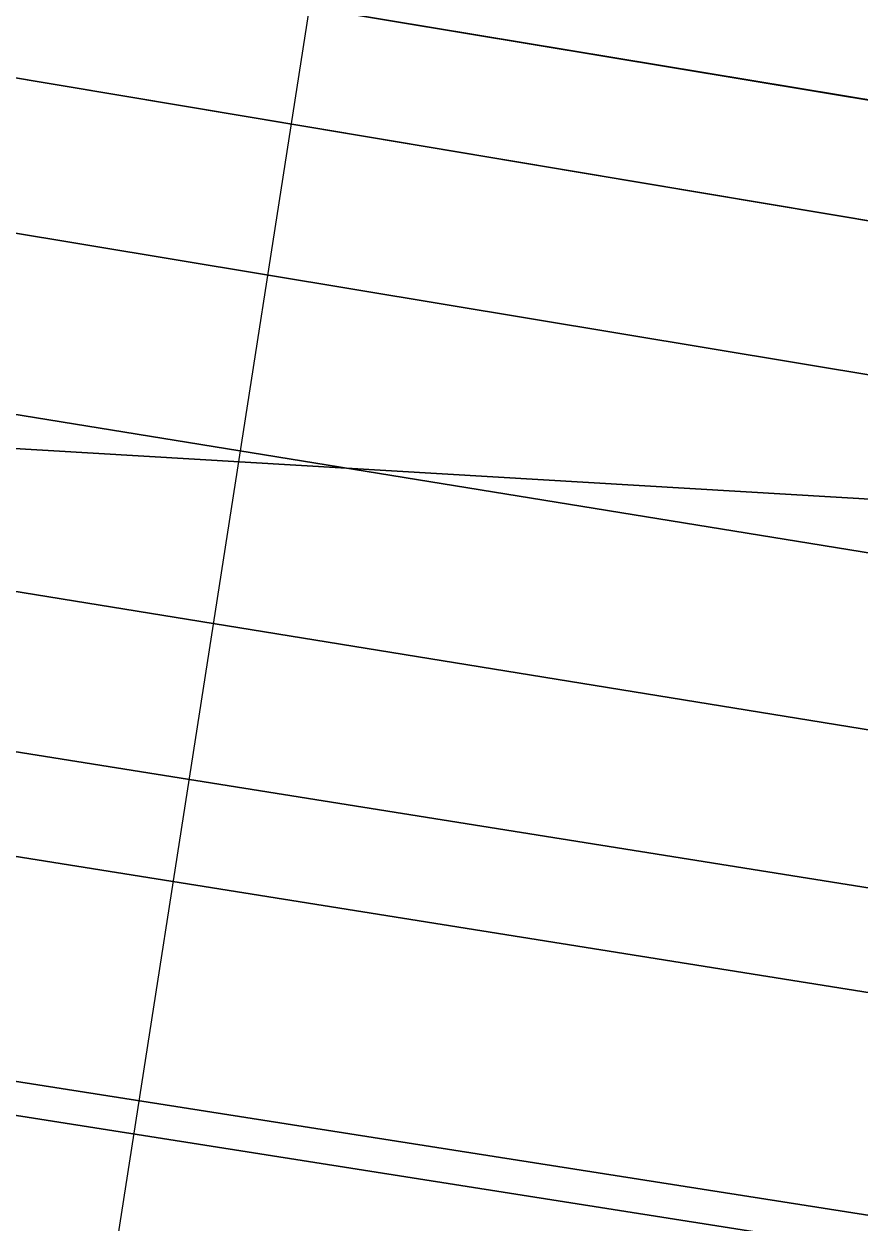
# Model space of a CAD drawing. Header units: metres. Extents: x 503497 to 504361, y 6966567 to 6966857.
# Drawn here: x 504128.2627 to 504128.3652, y 6966713.1078 to 6966713.2548 of the extents above; entities that cross this region are included whole.
import ezdxf

# ---------------------------------------------------------------- set-up
doc = ezdxf.new("R2010")
doc.units = ezdxf.units.M

msp = doc.modelspace()

# ---------------------------------------------------------------- linework, layer by layer
at = {"layer": 'SHADOW_APPROVED_20260111T072000'}
msp.add_lwpolyline([(504127.8093, 6966710.1258), (504128.3574, 6966713.6393), (504055.1836, 6966728.5433), (504054.6355, 6966725.0298), (504127.8093, 6966710.1258)], close=True, dxfattribs=at)
msp.add_lwpolyline([(504124.6436, 6966689.8311), (504125.6223, 6966696.1052), (504122.7613, 6966696.5515), (504123.3955, 6966700.6171), (504123.6735, 6966701.1907), (504124.1841, 6966701.6081), (504124.6865, 6966701.7525), (504126.4679, 6966701.5261), (504126.6349, 6966702.5968), (504125.8564, 6966702.7697), (504125.4218, 6966703.0603), (504125.0625, 6966703.6133), (504124.9683, 6966704.1079), (504125.9354, 6966710.4181), (504127.8093, 6966710.1258), (504128.3574, 6966713.6393), (504140.8554, 6966711.6898), (504140.8554, 6966711.6898), (504140.7719, 6966711.1544), (504144.1851, 6966710.622), (504144.5661, 6966713.0647), (504153.1826, 6966711.7206), (504152.9477, 6966710.2148), (504167.8718, 6966707.8869)], dxfattribs=at)
at = {"layer": 'SHADOW_APPROVED_20260114T072400'}
msp.add_lwpolyline([(504127.8093, 6966710.1258), (504128.3574, 6966713.6393), (504056.349, 6966727.278), (504055.8009, 6966723.7645), (504127.8093, 6966710.1258)], close=True, dxfattribs=at)
msp.add_lwpolyline([(504124.6436, 6966689.8311), (504125.6223, 6966696.1052), (504122.7613, 6966696.5515), (504123.3955, 6966700.6171), (504123.6735, 6966701.1907), (504124.1841, 6966701.6081), (504124.6865, 6966701.7525), (504126.4679, 6966701.5261), (504126.6349, 6966702.5968), (504125.8564, 6966702.7697), (504125.4218, 6966703.0603), (504125.0625, 6966703.6133), (504124.9683, 6966704.1079), (504125.9354, 6966710.4181), (504127.8093, 6966710.1258), (504128.3574, 6966713.6393), (504140.8554, 6966711.6898), (504140.8554, 6966711.6898), (504140.7719, 6966711.1544), (504144.1851, 6966710.622), (504144.5661, 6966713.0647), (504153.1826, 6966711.7206), (504152.9477, 6966710.2148), (504167.8718, 6966707.8869)], dxfattribs=at)
at = {"layer": 'SHADOW_APPROVED_20260122T071500'}
msp.add_lwpolyline([(504127.8093, 6966710.1258), (504128.3574, 6966713.6393), (504045.7909, 6966728.4074), (504045.2428, 6966724.8939), (504127.8093, 6966710.1258)], close=True, dxfattribs=at)
msp.add_lwpolyline([(504124.6436, 6966689.8311), (504125.6223, 6966696.1052), (504122.7613, 6966696.5515), (504123.3955, 6966700.6171), (504123.6735, 6966701.1907), (504124.1841, 6966701.6081), (504124.6865, 6966701.7525), (504126.4679, 6966701.5261), (504126.6349, 6966702.5968), (504125.8564, 6966702.7697), (504125.4218, 6966703.0603), (504125.0625, 6966703.6133), (504124.9683, 6966704.1079), (504125.9354, 6966710.4181), (504127.8093, 6966710.1258), (504128.3574, 6966713.6393), (504140.8554, 6966711.6898), (504140.8554, 6966711.6898), (504140.7719, 6966711.1544), (504144.1851, 6966710.622), (504144.5661, 6966713.0647), (504153.1826, 6966711.7206), (504152.9477, 6966710.2148), (504167.8718, 6966707.8869)], dxfattribs=at)
at = {"layer": 'SHADOW_APPROVED_20260124T072500'}
msp.add_lwpolyline([(504127.8093, 6966710.1258), (504128.3574, 6966713.6393), (504052.1143, 6966725.3543), (504051.5662, 6966721.8408), (504127.8093, 6966710.1258)], close=True, dxfattribs=at)
msp.add_lwpolyline([(504124.6436, 6966689.8311), (504125.6223, 6966696.1052), (504122.7613, 6966696.5515), (504123.3955, 6966700.6171), (504123.6735, 6966701.1907), (504124.1841, 6966701.6081), (504124.6865, 6966701.7525), (504126.4679, 6966701.5261), (504126.6349, 6966702.5968), (504125.8564, 6966702.7697), (504125.4218, 6966703.0603), (504125.0625, 6966703.6133), (504124.9683, 6966704.1079), (504125.9354, 6966710.4181), (504127.8093, 6966710.1258), (504128.3574, 6966713.6393), (504140.8554, 6966711.6898), (504140.8554, 6966711.6898), (504140.7719, 6966711.1544), (504144.1851, 6966710.622), (504144.5661, 6966713.0647), (504153.1826, 6966711.7206), (504152.9477, 6966710.2148), (504167.8718, 6966707.8869)], dxfattribs=at)
at = {"layer": 'SHADOW_APPROVED_20260126T071100'}
msp.add_lwpolyline([(504127.8093, 6966710.1258), (504128.3574, 6966713.6393), (504039.9323, 6966728.6851), (504039.3842, 6966725.1716), (504127.8093, 6966710.1258)], close=True, dxfattribs=at)
msp.add_lwpolyline([(504124.6436, 6966689.8311), (504125.6223, 6966696.1052), (504122.7613, 6966696.5515), (504123.3955, 6966700.6171), (504123.6735, 6966701.1907), (504124.1841, 6966701.6081), (504124.6865, 6966701.7525), (504126.4679, 6966701.5261), (504126.6349, 6966702.5968), (504125.8564, 6966702.7697), (504125.4218, 6966703.0603), (504125.0625, 6966703.6133), (504124.9683, 6966704.1079), (504125.9354, 6966710.4181), (504127.8093, 6966710.1258), (504128.3574, 6966713.6393), (504140.8554, 6966711.6898), (504140.8554, 6966711.6898), (504140.7719, 6966711.1544), (504144.1851, 6966710.622), (504144.5661, 6966713.0647), (504153.1826, 6966711.7206), (504152.9477, 6966710.2148), (504167.8718, 6966707.8869)], dxfattribs=at)
at = {"layer": 'SHADOW_APPROVED_20260127T071900'}
msp.add_lwpolyline([(504127.8093, 6966710.1258), (504128.3574, 6966713.6393), (504046.0145, 6966726.1319), (504045.4664, 6966722.6184), (504127.8093, 6966710.1258)], close=True, dxfattribs=at)
msp.add_lwpolyline([(504124.6436, 6966689.8311), (504125.6223, 6966696.1052), (504122.7613, 6966696.5515), (504123.3955, 6966700.6171), (504123.6735, 6966701.1907), (504124.1841, 6966701.6081), (504124.6865, 6966701.7525), (504126.4679, 6966701.5261), (504126.6349, 6966702.5968), (504125.8564, 6966702.7697), (504125.4218, 6966703.0603), (504125.0625, 6966703.6133), (504124.9683, 6966704.1079), (504125.9354, 6966710.4181), (504127.8093, 6966710.1258), (504128.3574, 6966713.6393), (504140.8554, 6966711.6898), (504140.8554, 6966711.6898), (504140.7719, 6966711.1544), (504144.1851, 6966710.622), (504144.5661, 6966713.0647), (504153.1826, 6966711.7206), (504152.9477, 6966710.2148), (504167.8718, 6966707.8869)], dxfattribs=at)
at = {"layer": 'SHADOW_APPROVED_20260129T071100'}
for points in [[(504127.8093, 6966710.1258), (504128.3574, 6966713.6393), (504037.9117, 6966727.8581), (504037.3636, 6966724.3446), (504127.8093, 6966710.1258)], [(504144.1851, 6966710.622), (504144.5661, 6966713.0647), (504054.1204, 6966727.2835), (504053.7394, 6966724.8408), (504144.1851, 6966710.622)], [(504140.8554, 6966711.6898), (504140.7719, 6966711.1544), (504050.3262, 6966725.3732), (504050.4097, 6966725.9086), (504140.8554, 6966711.6898)], [(504140.7719, 6966711.1544), (504144.1851, 6966710.622), (504053.7394, 6966724.8408), (504050.3262, 6966725.3732), (504140.7719, 6966711.1544)]]:
    msp.add_lwpolyline(points, close=True, dxfattribs=at)
msp.add_lwpolyline([(504124.6436, 6966689.8311), (504125.6223, 6966696.1052), (504122.7613, 6966696.5515), (504123.3955, 6966700.6171), (504123.6735, 6966701.1907), (504124.1841, 6966701.6081), (504124.6865, 6966701.7525), (504126.4679, 6966701.5261), (504126.6349, 6966702.5968), (504125.8564, 6966702.7697), (504125.4218, 6966703.0603), (504125.0625, 6966703.6133), (504124.9683, 6966704.1079), (504125.9354, 6966710.4181), (504127.8093, 6966710.1258), (504128.3574, 6966713.6393), (504140.8554, 6966711.6898), (504140.8554, 6966711.6898), (504140.7719, 6966711.1544), (504144.1851, 6966710.622), (504144.5661, 6966713.0647), (504153.1826, 6966711.7206), (504152.9477, 6966710.2148), (504167.8718, 6966707.8869)], dxfattribs=at)
at = {"layer": 'SHADOW_APPROVED_20260130T071100'}
msp.add_lwpolyline([(504127.8093, 6966710.1258), (504128.3574, 6966713.6393), (504037.2255, 6966727.5535), (504036.6774, 6966724.04), (504127.8093, 6966710.1258)], close=True, dxfattribs=at)
msp.add_lwpolyline([(504124.6436, 6966689.8311), (504125.6223, 6966696.1052), (504122.7613, 6966696.5515), (504123.3955, 6966700.6171), (504123.6735, 6966701.1907), (504124.1841, 6966701.6081), (504124.6865, 6966701.7525), (504126.4679, 6966701.5261), (504126.6349, 6966702.5968), (504125.8564, 6966702.7697), (504125.4218, 6966703.0603), (504125.0625, 6966703.6133), (504124.9683, 6966704.1079), (504125.9354, 6966710.4181), (504127.8093, 6966710.1258), (504128.3574, 6966713.6393), (504140.8554, 6966711.6898), (504140.8554, 6966711.6898), (504140.7719, 6966711.1544), (504144.1851, 6966710.622), (504144.5661, 6966713.0647), (504153.1826, 6966711.7206), (504152.9477, 6966710.2148), (504167.8718, 6966707.8869)], dxfattribs=at)
at = {"layer": 'SHADOW_APPROVED_20260203T070000'}
msp.add_lwpolyline([(504127.8093, 6966710.1258), (504128.3574, 6966713.6393), (504022.3332, 6966729.9407), (504021.7851, 6966726.4272), (504127.8093, 6966710.1258)], close=True, dxfattribs=at)
msp.add_lwpolyline([(504124.6436, 6966689.8311), (504125.6223, 6966696.1052), (504122.7613, 6966696.5515), (504123.3955, 6966700.6171), (504123.6735, 6966701.1907), (504124.1841, 6966701.6081), (504124.6865, 6966701.7525), (504126.4679, 6966701.5261), (504126.6349, 6966702.5968), (504125.8564, 6966702.7697), (504125.4218, 6966703.0603), (504125.0625, 6966703.6133), (504124.9683, 6966704.1079), (504125.9354, 6966710.4181), (504127.8093, 6966710.1258), (504128.3574, 6966713.6393), (504140.8554, 6966711.6898), (504140.8554, 6966711.6898), (504140.7719, 6966711.1544), (504144.1851, 6966710.622), (504144.5661, 6966713.0647), (504153.1826, 6966711.7206), (504152.9477, 6966710.2148), (504167.8718, 6966707.8869)], dxfattribs=at)
at = {"layer": 'SHADOW_APPROVED_20260314T074000'}
msp.add_lwpolyline([(504127.8093, 6966710.1258), (504128.3574, 6966713.6393), (504040.6029, 6966698.1829), (504040.0548, 6966694.6694), (504127.8093, 6966710.1258)], close=True, dxfattribs=at)
msp.add_lwpolyline([(504124.6436, 6966689.8311), (504125.6223, 6966696.1052), (504122.7613, 6966696.5515), (504123.3955, 6966700.6171), (504123.6735, 6966701.1907), (504124.1841, 6966701.6081), (504124.6865, 6966701.7525), (504126.4679, 6966701.5261), (504126.6349, 6966702.5968), (504125.8564, 6966702.7697), (504125.4218, 6966703.0603), (504125.0625, 6966703.6133), (504124.9683, 6966704.1079), (504125.9354, 6966710.4181), (504127.8093, 6966710.1258), (504128.3574, 6966713.6393), (504140.8554, 6966711.6898), (504140.8554, 6966711.6898), (504140.7719, 6966711.1544), (504144.1851, 6966710.622), (504144.5661, 6966713.0647), (504153.1826, 6966711.7206), (504152.9477, 6966710.2148), (504167.8718, 6966707.8869)], dxfattribs=at)
at = {"layer": 'SHADOW_APPROVED_20260426T070000'}
msp.add_lwpolyline([(504127.8093, 6966710.1258), (504128.3574, 6966713.6393), (503911.2298, 6966631.5775), (503910.6817, 6966628.064), (504127.8093, 6966710.1258)], close=True, dxfattribs=at)
msp.add_lwpolyline([(504124.6436, 6966689.8311), (504125.6223, 6966696.1052), (504122.7613, 6966696.5515), (504123.3955, 6966700.6171), (504123.6735, 6966701.1907), (504124.1841, 6966701.6081), (504124.6865, 6966701.7525), (504126.4679, 6966701.5261), (504126.6349, 6966702.5968), (504125.8564, 6966702.7697), (504125.4218, 6966703.0603), (504125.0625, 6966703.6133), (504124.9683, 6966704.1079), (504125.9354, 6966710.4181), (504127.8093, 6966710.1258), (504128.3574, 6966713.6393), (504140.8554, 6966711.6898), (504140.8554, 6966711.6898), (504140.7719, 6966711.1544), (504144.1851, 6966710.622), (504144.5661, 6966713.0647), (504153.1826, 6966711.7206), (504152.9477, 6966710.2148), (504167.8718, 6966707.8869)], dxfattribs=at)
at = {"layer": 'SHADOW_APPROVED_20260621T090000'}
msp.add_lwpolyline([(504127.8093, 6966710.1258), (504128.3574, 6966713.6393), (504069.8411, 6966650.7077), (504069.293, 6966647.1942), (504127.8093, 6966710.1258)], close=True, dxfattribs=at)
msp.add_lwpolyline([(504124.6436, 6966689.8311), (504125.6223, 6966696.1052), (504122.7613, 6966696.5515), (504123.3955, 6966700.6171), (504123.6735, 6966701.1907), (504124.1841, 6966701.6081), (504124.6865, 6966701.7525), (504126.4679, 6966701.5261), (504126.6349, 6966702.5968), (504125.8564, 6966702.7697), (504125.4218, 6966703.0603), (504125.0625, 6966703.6133), (504124.9683, 6966704.1079), (504125.9354, 6966710.4181), (504127.8093, 6966710.1258), (504128.3574, 6966713.6393), (504140.8554, 6966711.6898), (504140.8554, 6966711.6898), (504140.7719, 6966711.1544), (504144.1851, 6966710.622), (504144.5661, 6966713.0647), (504153.1826, 6966711.7206), (504152.9477, 6966710.2148), (504167.8718, 6966707.8869)], dxfattribs=at)
at = {"layer": 'SHADOW_APPROVED_20260621T120000'}
msp.add_lwpolyline([(504124.6436, 6966689.8311), (504125.6223, 6966696.1052), (504122.7613, 6966696.5515), (504123.3955, 6966700.6171), (504123.6735, 6966701.1907), (504124.1841, 6966701.6081), (504124.6865, 6966701.7525), (504126.4679, 6966701.5261), (504126.6349, 6966702.5968), (504125.8564, 6966702.7697), (504125.4218, 6966703.0603), (504125.0625, 6966703.6133), (504124.9683, 6966704.1079), (504125.9354, 6966710.4181), (504127.8093, 6966710.1258), (504128.3574, 6966713.6393), (504140.8554, 6966711.6898), (504140.8554, 6966711.6898), (504140.7719, 6966711.1544), (504144.1851, 6966710.622), (504144.5661, 6966713.0647), (504153.1826, 6966711.7206), (504152.9477, 6966710.2148), (504167.8718, 6966707.8869)], dxfattribs=at)
msp.add_lwpolyline([(504127.8093, 6966710.1258), (504128.3574, 6966713.6393), (504130.9784, 6966664.9665), (504130.4303, 6966661.453), (504127.8093, 6966710.1258)], close=True, dxfattribs=at)
at = {"layer": 'SHADOW_APPROVED_20260621T140000'}
msp.add_lwpolyline([(504124.6436, 6966689.8311), (504125.6223, 6966696.1052), (504122.7613, 6966696.5515), (504123.3955, 6966700.6171), (504123.6735, 6966701.1907), (504124.1841, 6966701.6081), (504124.6865, 6966701.7525), (504126.4679, 6966701.5261), (504126.6349, 6966702.5968), (504125.8564, 6966702.7697), (504125.4218, 6966703.0603), (504125.0625, 6966703.6133), (504124.9683, 6966704.1079), (504125.9354, 6966710.4181), (504127.8093, 6966710.1258), (504128.3574, 6966713.6393), (504140.8554, 6966711.6898), (504140.8554, 6966711.6898), (504140.7719, 6966711.1544), (504144.1851, 6966710.622), (504144.5661, 6966713.0647), (504153.1826, 6966711.7206), (504152.9477, 6966710.2148), (504167.8718, 6966707.8869)], dxfattribs=at)
msp.add_lwpolyline([(504127.8093, 6966710.1258), (504128.3574, 6966713.6393), (504167.2671, 6966657.8333), (504166.719, 6966654.3198), (504127.8093, 6966710.1258)], close=True, dxfattribs=at)
at = {"layer": 'SHADOW_APPROVED_20260621T150000'}
msp.add_lwpolyline([(504124.6436, 6966689.8311), (504125.6223, 6966696.1052), (504122.7613, 6966696.5515), (504123.3955, 6966700.6171), (504123.6735, 6966701.1907), (504124.1841, 6966701.6081), (504124.6865, 6966701.7525), (504126.4679, 6966701.5261), (504126.6349, 6966702.5968), (504125.8564, 6966702.7697), (504125.4218, 6966703.0603), (504125.0625, 6966703.6133), (504124.9683, 6966704.1079), (504125.9354, 6966710.4181), (504127.8093, 6966710.1258), (504128.3574, 6966713.6393), (504140.8554, 6966711.6898), (504140.8554, 6966711.6898), (504140.7719, 6966711.1544), (504144.1851, 6966710.622), (504144.5661, 6966713.0647), (504153.1826, 6966711.7206), (504152.9477, 6966710.2148), (504167.8718, 6966707.8869)], dxfattribs=at)
msp.add_lwpolyline([(504127.8093, 6966710.1258), (504128.3574, 6966713.6393), (504201.6375, 6966644.6365), (504201.0894, 6966641.123), (504127.8093, 6966710.1258)], close=True, dxfattribs=at)
at = {"layer": 'SHADOW_APPROVED_20260621T160000'}
msp.add_lwpolyline([(504124.6436, 6966689.8311), (504125.6223, 6966696.1052), (504122.7613, 6966696.5515), (504123.3955, 6966700.6171), (504123.6735, 6966701.1907), (504124.1841, 6966701.6081), (504124.6865, 6966701.7525), (504126.4679, 6966701.5261), (504126.6349, 6966702.5968), (504125.8564, 6966702.7697), (504125.4218, 6966703.0603), (504125.0625, 6966703.6133), (504124.9683, 6966704.1079), (504125.9354, 6966710.4181), (504127.8093, 6966710.1258), (504128.3574, 6966713.6393), (504140.8554, 6966711.6898), (504140.8554, 6966711.6898), (504140.7719, 6966711.1544), (504144.1851, 6966710.622), (504144.5661, 6966713.0647), (504153.1826, 6966711.7206), (504152.9477, 6966710.2148), (504167.8718, 6966707.8869)], dxfattribs=at)
msp.add_lwpolyline([(504127.8093, 6966710.1258), (504128.3574, 6966713.6393), (504296.6136, 6966600.5395), (504296.0655, 6966597.026), (504127.8093, 6966710.1258)], close=True, dxfattribs=at)
at = {"layer": 'SHADOW_APPROVED_20261019T053000'}
for points in [[(504127.8093, 6966710.1258), (504128.3574, 6966713.6393), (503551.6017, 6966805.7721), (503551.0536, 6966802.2586), (504127.8093, 6966710.1258)], [(504144.1851, 6966710.622), (504144.5661, 6966713.0647), (503567.8104, 6966805.1975), (503567.4294, 6966802.7548), (504144.1851, 6966710.622)], [(504140.8554, 6966711.6898), (504140.7719, 6966711.1544), (503564.0162, 6966803.2872), (503564.0997, 6966803.8226), (504140.8554, 6966711.6898)], [(504140.7719, 6966711.1544), (504144.1851, 6966710.622), (503567.4294, 6966802.7548), (503564.0162, 6966803.2872), (504140.7719, 6966711.1544)]]:
    msp.add_lwpolyline(points, close=True, dxfattribs=at)
msp.add_lwpolyline([(504124.6436, 6966689.8311), (504125.6223, 6966696.1052), (504122.7613, 6966696.5515), (504123.3955, 6966700.6171), (504123.6735, 6966701.1907), (504124.1841, 6966701.6081), (504124.6865, 6966701.7525), (504126.4679, 6966701.5261), (504126.6349, 6966702.5968), (504125.8564, 6966702.7697), (504125.4218, 6966703.0603), (504125.0625, 6966703.6133), (504124.9683, 6966704.1079), (504125.9354, 6966710.4181), (504127.8093, 6966710.1258), (504128.3574, 6966713.6393), (504140.8554, 6966711.6898), (504140.8554, 6966711.6898), (504140.7719, 6966711.1544), (504144.1851, 6966710.622), (504144.5661, 6966713.0647), (504153.1826, 6966711.7206), (504152.9477, 6966710.2148), (504167.8718, 6966707.8869)], dxfattribs=at)
at = {"layer": 'SHADOW_APPROVED_20261112T063500'}
for points in [[(504127.8093, 6966710.1258), (504128.3574, 6966713.6393), (504030.0791, 6966729.5935), (504029.531, 6966726.08), (504127.8093, 6966710.1258)], [(504144.1851, 6966710.622), (504144.5661, 6966713.0647), (504046.2878, 6966729.0189), (504045.9068, 6966726.5762), (504144.1851, 6966710.622)], [(504140.8554, 6966711.6898), (504140.7719, 6966711.1544), (504042.4936, 6966727.1086), (504042.5771, 6966727.644), (504140.8554, 6966711.6898)], [(504140.7719, 6966711.1544), (504144.1851, 6966710.622), (504045.9068, 6966726.5762), (504042.4936, 6966727.1086), (504140.7719, 6966711.1544)]]:
    msp.add_lwpolyline(points, close=True, dxfattribs=at)
msp.add_lwpolyline([(504124.6436, 6966689.8311), (504125.6223, 6966696.1052), (504122.7613, 6966696.5515), (504123.3955, 6966700.6171), (504123.6735, 6966701.1907), (504124.1841, 6966701.6081), (504124.6865, 6966701.7525), (504126.4679, 6966701.5261), (504126.6349, 6966702.5968), (504125.8564, 6966702.7697), (504125.4218, 6966703.0603), (504125.0625, 6966703.6133), (504124.9683, 6966704.1079), (504125.9354, 6966710.4181), (504127.8093, 6966710.1258), (504128.3574, 6966713.6393), (504140.8554, 6966711.6898), (504140.8554, 6966711.6898), (504140.7719, 6966711.1544), (504144.1851, 6966710.622), (504144.5661, 6966713.0647), (504153.1826, 6966711.7206), (504152.9477, 6966710.2148), (504167.8718, 6966707.8869)], dxfattribs=at)
at = {"layer": 'SHADOW_APPROVED_20261113T063500'}
for points in [[(504127.8093, 6966710.1258), (504128.3574, 6966713.6393), (504030.5473, 6966730.009), (504029.9992, 6966726.4955), (504127.8093, 6966710.1258)], [(504140.8554, 6966711.6898), (504140.7719, 6966711.1544), (504042.9618, 6966727.5241), (504043.0453, 6966728.0595), (504140.8554, 6966711.6898)], [(504140.7719, 6966711.1544), (504144.1851, 6966710.622), (504046.375, 6966726.9917), (504042.9618, 6966727.5241), (504140.7719, 6966711.1544)]]:
    msp.add_lwpolyline(points, close=True, dxfattribs=at)
msp.add_lwpolyline([(504124.6436, 6966689.8311), (504125.6223, 6966696.1052), (504122.7613, 6966696.5515), (504123.3955, 6966700.6171), (504123.6735, 6966701.1907), (504124.1841, 6966701.6081), (504124.6865, 6966701.7525), (504126.4679, 6966701.5261), (504126.6349, 6966702.5968), (504125.8564, 6966702.7697), (504125.4218, 6966703.0603), (504125.0625, 6966703.6133), (504124.9683, 6966704.1079), (504125.9354, 6966710.4181), (504127.8093, 6966710.1258), (504128.3574, 6966713.6393), (504140.8554, 6966711.6898), (504140.8554, 6966711.6898), (504140.7719, 6966711.1544), (504144.1851, 6966710.622), (504144.5661, 6966713.0647), (504153.1826, 6966711.7206), (504152.9477, 6966710.2148), (504167.8718, 6966707.8869)], dxfattribs=at)
at = {"layer": 'SHADOW_APPROVED_20261122T065200'}
msp.add_lwpolyline([(504127.8093, 6966710.1258), (504128.3574, 6966713.6393), (504048.1933, 6966728.0901), (504047.6452, 6966724.5766), (504127.8093, 6966710.1258)], close=True, dxfattribs=at)
msp.add_lwpolyline([(504124.6436, 6966689.8311), (504125.6223, 6966696.1052), (504122.7613, 6966696.5515), (504123.3955, 6966700.6171), (504123.6735, 6966701.1907), (504124.1841, 6966701.6081), (504124.6865, 6966701.7525), (504126.4679, 6966701.5261), (504126.6349, 6966702.5968), (504125.8564, 6966702.7697), (504125.4218, 6966703.0603), (504125.0625, 6966703.6133), (504124.9683, 6966704.1079), (504125.9354, 6966710.4181), (504127.8093, 6966710.1258), (504128.3574, 6966713.6393), (504140.8554, 6966711.6898), (504140.8554, 6966711.6898), (504140.7719, 6966711.1544), (504144.1851, 6966710.622), (504144.5661, 6966713.0647), (504153.1826, 6966711.7206), (504152.9477, 6966710.2148), (504167.8718, 6966707.8869)], dxfattribs=at)
at = {"layer": 'SHADOW_APPROVED_20261123T070300'}
for points in [[(504127.8093, 6966710.1258), (504128.3574, 6966713.6393), (504055.9605, 6966725.6458), (504055.4124, 6966722.1323), (504127.8093, 6966710.1258)], [(504144.1851, 6966710.622), (504144.5661, 6966713.0647), (504072.1692, 6966725.0712), (504071.7882, 6966722.6285), (504144.1851, 6966710.622)], [(504140.8554, 6966711.6898), (504140.7719, 6966711.1544), (504068.375, 6966723.1609), (504068.4585, 6966723.6963), (504140.8554, 6966711.6898)], [(504140.7719, 6966711.1544), (504144.1851, 6966710.622), (504071.7882, 6966722.6285), (504068.375, 6966723.1609), (504140.7719, 6966711.1544)]]:
    msp.add_lwpolyline(points, close=True, dxfattribs=at)
msp.add_lwpolyline([(504124.6436, 6966689.8311), (504125.6223, 6966696.1052), (504122.7613, 6966696.5515), (504123.3955, 6966700.6171), (504123.6735, 6966701.1907), (504124.1841, 6966701.6081), (504124.6865, 6966701.7525), (504126.4679, 6966701.5261), (504126.6349, 6966702.5968), (504125.8564, 6966702.7697), (504125.4218, 6966703.0603), (504125.0625, 6966703.6133), (504124.9683, 6966704.1079), (504125.9354, 6966710.4181), (504127.8093, 6966710.1258), (504128.3574, 6966713.6393), (504140.8554, 6966711.6898), (504140.8554, 6966711.6898), (504140.7719, 6966711.1544), (504144.1851, 6966710.622), (504144.5661, 6966713.0647), (504153.1826, 6966711.7206), (504152.9477, 6966710.2148), (504167.8718, 6966707.8869)], dxfattribs=at)
at = {"layer": 'SHADOW_APPROVED_20261221T090000'}
for points in [[(504127.8093, 6966710.1258), (504128.3574, 6966713.6393), (504098.1027, 6966715.4387), (504097.5546, 6966711.9252), (504127.8093, 6966710.1258)], [(504144.5661, 6966713.0647), (504153.1826, 6966711.7206), (504122.9279, 6966713.52), (504114.3114, 6966714.8641), (504144.5661, 6966713.0647)], [(504153.1826, 6966711.7206), (504152.9477, 6966710.2148), (504122.693, 6966712.0142), (504122.9279, 6966713.52), (504153.1826, 6966711.7206)]]:
    msp.add_lwpolyline(points, close=True, dxfattribs=at)
msp.add_lwpolyline([(504124.6436, 6966689.8311), (504125.6223, 6966696.1052), (504122.7613, 6966696.5515), (504123.3955, 6966700.6171), (504123.6735, 6966701.1907), (504124.1841, 6966701.6081), (504124.6865, 6966701.7525), (504126.4679, 6966701.5261), (504126.6349, 6966702.5968), (504125.8564, 6966702.7697), (504125.4218, 6966703.0603), (504125.0625, 6966703.6133), (504124.9683, 6966704.1079), (504125.9354, 6966710.4181), (504127.8093, 6966710.1258), (504128.3574, 6966713.6393), (504140.8554, 6966711.6898), (504140.8554, 6966711.6898), (504140.7719, 6966711.1544), (504144.1851, 6966710.622), (504144.5661, 6966713.0647), (504153.1826, 6966711.7206), (504152.9477, 6966710.2148), (504167.8718, 6966707.8869)], dxfattribs=at)
at = {"layer": 'SHADOW_APPROVED_20261221T120000'}
msp.add_lwpolyline([(504124.6436, 6966689.8311), (504125.6223, 6966696.1052), (504122.7613, 6966696.5515), (504123.3955, 6966700.6171), (504123.6735, 6966701.1907), (504124.1841, 6966701.6081), (504124.6865, 6966701.7525), (504126.4679, 6966701.5261), (504126.6349, 6966702.5968), (504125.8564, 6966702.7697), (504125.4218, 6966703.0603), (504125.0625, 6966703.6133), (504124.9683, 6966704.1079), (504125.9354, 6966710.4181), (504127.8093, 6966710.1258), (504128.3574, 6966713.6393), (504140.8554, 6966711.6898), (504140.8554, 6966711.6898), (504140.7719, 6966711.1544), (504144.1851, 6966710.622), (504144.5661, 6966713.0647), (504153.1826, 6966711.7206), (504152.9477, 6966710.2148), (504167.8718, 6966707.8869)], dxfattribs=at)
msp.add_lwpolyline([(504127.8093, 6966710.1258), (504128.3574, 6966713.6393), (504130.6299, 6966710.9085), (504130.0818, 6966707.395), (504127.8093, 6966710.1258)], close=True, dxfattribs=at)
at = {"layer": 'SHADOW_APPROVED_20261221T150000'}
msp.add_lwpolyline([(504127.8093, 6966710.1258), (504128.3574, 6966713.6393), (504166.0513, 6966717.6596), (504165.5032, 6966714.1461), (504127.8093, 6966710.1258)], close=True, dxfattribs=at)
msp.add_lwpolyline([(504124.6436, 6966689.8311), (504125.6223, 6966696.1052), (504122.7613, 6966696.5515), (504123.3955, 6966700.6171), (504123.6735, 6966701.1907), (504124.1841, 6966701.6081), (504124.6865, 6966701.7525), (504126.4679, 6966701.5261), (504126.6349, 6966702.5968), (504125.8564, 6966702.7697), (504125.4218, 6966703.0603), (504125.0625, 6966703.6133), (504124.9683, 6966704.1079), (504125.9354, 6966710.4181), (504127.8093, 6966710.1258), (504128.3574, 6966713.6393), (504140.8554, 6966711.6898), (504140.8554, 6966711.6898), (504140.7719, 6966711.1544), (504144.1851, 6966710.622), (504144.5661, 6966713.0647), (504153.1826, 6966711.7206), (504152.9477, 6966710.2148), (504167.8718, 6966707.8869)], dxfattribs=at)
at = {"layer": 'SHADOW_APPROVED_20261221T160000'}
msp.add_lwpolyline([(504127.8093, 6966710.1258), (504128.3574, 6966713.6393), (504187.9192, 6966725.5911), (504187.3711, 6966722.0776), (504127.8093, 6966710.1258)], close=True, dxfattribs=at)
msp.add_lwpolyline([(504124.6436, 6966689.8311), (504125.6223, 6966696.1052), (504122.7613, 6966696.5515), (504123.3955, 6966700.6171), (504123.6735, 6966701.1907), (504124.1841, 6966701.6081), (504124.6865, 6966701.7525), (504126.4679, 6966701.5261), (504126.6349, 6966702.5968), (504125.8564, 6966702.7697), (504125.4218, 6966703.0603), (504125.0625, 6966703.6133), (504124.9683, 6966704.1079), (504125.9354, 6966710.4181), (504127.8093, 6966710.1258), (504128.3574, 6966713.6393), (504140.8554, 6966711.6898), (504140.8554, 6966711.6898), (504140.7719, 6966711.1544), (504144.1851, 6966710.622), (504144.5661, 6966713.0647), (504153.1826, 6966711.7206), (504152.9477, 6966710.2148), (504167.8718, 6966707.8869)], dxfattribs=at)
at = {"layer": 'SHADOW_APPROVED_20261221T170000'}
msp.add_lwpolyline([(504127.8093, 6966710.1258), (504128.3574, 6966713.6393), (504231.5573, 6966744.5269), (504231.0092, 6966741.0134), (504127.8093, 6966710.1258)], close=True, dxfattribs=at)
msp.add_lwpolyline([(504124.6436, 6966689.8311), (504125.6223, 6966696.1052), (504122.7613, 6966696.5515), (504123.3955, 6966700.6171), (504123.6735, 6966701.1907), (504124.1841, 6966701.6081), (504124.6865, 6966701.7525), (504126.4679, 6966701.5261), (504126.6349, 6966702.5968), (504125.8564, 6966702.7697), (504125.4218, 6966703.0603), (504125.0625, 6966703.6133), (504124.9683, 6966704.1079), (504125.9354, 6966710.4181), (504127.8093, 6966710.1258), (504128.3574, 6966713.6393), (504140.8554, 6966711.6898), (504140.8554, 6966711.6898), (504140.7719, 6966711.1544), (504144.1851, 6966710.622), (504144.5661, 6966713.0647), (504153.1826, 6966711.7206), (504152.9477, 6966710.2148), (504167.8718, 6966707.8869)], dxfattribs=at)
at = {"layer": 'SHADOW_COMPARATOR_RL48_20260111T072000'}
msp.add_lwpolyline([(504127.8093, 6966710.1258), (504128.3574, 6966713.6393), (504082.7301, 6966722.9327), (504082.182, 6966719.4192), (504127.8093, 6966710.1258)], close=True, dxfattribs=at)
msp.add_lwpolyline([(504124.6436, 6966689.8311), (504125.6223, 6966696.1052), (504122.7613, 6966696.5515), (504123.3955, 6966700.6171), (504123.6735, 6966701.1907), (504124.1841, 6966701.6081), (504124.6865, 6966701.7525), (504126.4679, 6966701.5261), (504126.6349, 6966702.5968), (504125.8564, 6966702.7697), (504125.4218, 6966703.0603), (504125.0625, 6966703.6133), (504124.9683, 6966704.1079), (504125.9354, 6966710.4181), (504127.8093, 6966710.1258), (504128.3574, 6966713.6393), (504140.8554, 6966711.6898), (504140.8554, 6966711.6898), (504140.7719, 6966711.1544), (504144.1851, 6966710.622), (504144.5661, 6966713.0647), (504153.1826, 6966711.7206), (504152.9477, 6966710.2148), (504167.8718, 6966707.8869)], dxfattribs=at)
at = {"layer": 'SHADOW_COMPARATOR_RL48_20260114T072400'}
msp.add_lwpolyline([(504127.8093, 6966710.1258), (504128.3574, 6966713.6393), (504083.4568, 6966722.1437), (504082.9087, 6966718.6302), (504127.8093, 6966710.1258)], close=True, dxfattribs=at)
msp.add_lwpolyline([(504124.6436, 6966689.8311), (504125.6223, 6966696.1052), (504122.7613, 6966696.5515), (504123.3955, 6966700.6171), (504123.6735, 6966701.1907), (504124.1841, 6966701.6081), (504124.6865, 6966701.7525), (504126.4679, 6966701.5261), (504126.6349, 6966702.5968), (504125.8564, 6966702.7697), (504125.4218, 6966703.0603), (504125.0625, 6966703.6133), (504124.9683, 6966704.1079), (504125.9354, 6966710.4181), (504127.8093, 6966710.1258), (504128.3574, 6966713.6393), (504140.8554, 6966711.6898), (504140.8554, 6966711.6898), (504140.7719, 6966711.1544), (504144.1851, 6966710.622), (504144.5661, 6966713.0647), (504153.1826, 6966711.7206), (504152.9477, 6966710.2148), (504167.8718, 6966707.8869)], dxfattribs=at)
at = {"layer": 'SHADOW_COMPARATOR_RL48_20260122T071500'}
msp.add_lwpolyline([(504127.8093, 6966710.1258), (504128.3574, 6966713.6393), (504076.8733, 6966722.8479), (504076.3252, 6966719.3344), (504127.8093, 6966710.1258)], close=True, dxfattribs=at)
msp.add_lwpolyline([(504124.6436, 6966689.8311), (504125.6223, 6966696.1052), (504122.7613, 6966696.5515), (504123.3955, 6966700.6171), (504123.6735, 6966701.1907), (504124.1841, 6966701.6081), (504124.6865, 6966701.7525), (504126.4679, 6966701.5261), (504126.6349, 6966702.5968), (504125.8564, 6966702.7697), (504125.4218, 6966703.0603), (504125.0625, 6966703.6133), (504124.9683, 6966704.1079), (504125.9354, 6966710.4181), (504127.8093, 6966710.1258), (504128.3574, 6966713.6393), (504140.8554, 6966711.6898), (504140.8554, 6966711.6898), (504140.7719, 6966711.1544), (504144.1851, 6966710.622), (504144.5661, 6966713.0647), (504153.1826, 6966711.7206), (504152.9477, 6966710.2148), (504167.8718, 6966707.8869)], dxfattribs=at)
at = {"layer": 'SHADOW_COMPARATOR_RL48_20260124T072500'}
msp.add_lwpolyline([(504127.8093, 6966710.1258), (504128.3574, 6966713.6393), (504080.8162, 6966720.9442), (504080.2681, 6966717.4307), (504127.8093, 6966710.1258)], close=True, dxfattribs=at)
msp.add_lwpolyline([(504124.6436, 6966689.8311), (504125.6223, 6966696.1052), (504122.7613, 6966696.5515), (504123.3955, 6966700.6171), (504123.6735, 6966701.1907), (504124.1841, 6966701.6081), (504124.6865, 6966701.7525), (504126.4679, 6966701.5261), (504126.6349, 6966702.5968), (504125.8564, 6966702.7697), (504125.4218, 6966703.0603), (504125.0625, 6966703.6133), (504124.9683, 6966704.1079), (504125.9354, 6966710.4181), (504127.8093, 6966710.1258), (504128.3574, 6966713.6393), (504140.8554, 6966711.6898), (504140.8554, 6966711.6898), (504140.7719, 6966711.1544), (504144.1851, 6966710.622), (504144.5661, 6966713.0647), (504153.1826, 6966711.7206), (504152.9477, 6966710.2148), (504167.8718, 6966707.8869)], dxfattribs=at)
at = {"layer": 'SHADOW_COMPARATOR_RL48_20260126T071100'}
msp.add_lwpolyline([(504127.8093, 6966710.1258), (504128.3574, 6966713.6393), (504073.2202, 6966723.0211), (504072.6721, 6966719.5076), (504127.8093, 6966710.1258)], close=True, dxfattribs=at)
msp.add_lwpolyline([(504124.6436, 6966689.8311), (504125.6223, 6966696.1052), (504122.7613, 6966696.5515), (504123.3955, 6966700.6171), (504123.6735, 6966701.1907), (504124.1841, 6966701.6081), (504124.6865, 6966701.7525), (504126.4679, 6966701.5261), (504126.6349, 6966702.5968), (504125.8564, 6966702.7697), (504125.4218, 6966703.0603), (504125.0625, 6966703.6133), (504124.9683, 6966704.1079), (504125.9354, 6966710.4181), (504127.8093, 6966710.1258), (504128.3574, 6966713.6393), (504140.8554, 6966711.6898), (504140.8554, 6966711.6898), (504140.7719, 6966711.1544), (504144.1851, 6966710.622), (504144.5661, 6966713.0647), (504153.1826, 6966711.7206), (504152.9477, 6966710.2148), (504167.8718, 6966707.8869)], dxfattribs=at)
at = {"layer": 'SHADOW_COMPARATOR_RL48_20260127T071900'}
msp.add_lwpolyline([(504127.8093, 6966710.1258), (504128.3574, 6966713.6393), (504077.0127, 6966721.429), (504076.4646, 6966717.9155), (504127.8093, 6966710.1258)], close=True, dxfattribs=at)
msp.add_lwpolyline([(504124.6436, 6966689.8311), (504125.6223, 6966696.1052), (504122.7613, 6966696.5515), (504123.3955, 6966700.6171), (504123.6735, 6966701.1907), (504124.1841, 6966701.6081), (504124.6865, 6966701.7525), (504126.4679, 6966701.5261), (504126.6349, 6966702.5968), (504125.8564, 6966702.7697), (504125.4218, 6966703.0603), (504125.0625, 6966703.6133), (504124.9683, 6966704.1079), (504125.9354, 6966710.4181), (504127.8093, 6966710.1258), (504128.3574, 6966713.6393), (504140.8554, 6966711.6898), (504140.8554, 6966711.6898), (504140.7719, 6966711.1544), (504144.1851, 6966710.622), (504144.5661, 6966713.0647), (504153.1826, 6966711.7206), (504152.9477, 6966710.2148), (504167.8718, 6966707.8869)], dxfattribs=at)
at = {"layer": 'SHADOW_COMPARATOR_RL48_20260129T071100'}
for points in [[(504127.8093, 6966710.1258), (504128.3574, 6966713.6393), (504071.9602, 6966722.5054), (504071.4121, 6966718.9919), (504127.8093, 6966710.1258)], [(504144.1851, 6966710.622), (504144.5661, 6966713.0647), (504088.1689, 6966721.9308), (504087.7879, 6966719.4881), (504144.1851, 6966710.622)], [(504140.8554, 6966711.6898), (504140.7719, 6966711.1544), (504084.3747, 6966720.0205), (504084.4582, 6966720.5559), (504140.8554, 6966711.6898)], [(504140.7719, 6966711.1544), (504144.1851, 6966710.622), (504087.7879, 6966719.4881), (504084.3747, 6966720.0205), (504140.7719, 6966711.1544)]]:
    msp.add_lwpolyline(points, close=True, dxfattribs=at)
msp.add_lwpolyline([(504124.6436, 6966689.8311), (504125.6223, 6966696.1052), (504122.7613, 6966696.5515), (504123.3955, 6966700.6171), (504123.6735, 6966701.1907), (504124.1841, 6966701.6081), (504124.6865, 6966701.7525), (504126.4679, 6966701.5261), (504126.6349, 6966702.5968), (504125.8564, 6966702.7697), (504125.4218, 6966703.0603), (504125.0625, 6966703.6133), (504124.9683, 6966704.1079), (504125.9354, 6966710.4181), (504127.8093, 6966710.1258), (504128.3574, 6966713.6393), (504140.8554, 6966711.6898), (504140.8554, 6966711.6898), (504140.7719, 6966711.1544), (504144.1851, 6966710.622), (504144.5661, 6966713.0647), (504153.1826, 6966711.7206), (504152.9477, 6966710.2148), (504167.8718, 6966707.8869)], dxfattribs=at)
at = {"layer": 'SHADOW_COMPARATOR_RL48_20260130T071100'}
msp.add_lwpolyline([(504127.8093, 6966710.1258), (504128.3574, 6966713.6393), (504071.5323, 6966722.3155), (504070.9842, 6966718.802), (504127.8093, 6966710.1258)], close=True, dxfattribs=at)
msp.add_lwpolyline([(504124.6436, 6966689.8311), (504125.6223, 6966696.1052), (504122.7613, 6966696.5515), (504123.3955, 6966700.6171), (504123.6735, 6966701.1907), (504124.1841, 6966701.6081), (504124.6865, 6966701.7525), (504126.4679, 6966701.5261), (504126.6349, 6966702.5968), (504125.8564, 6966702.7697), (504125.4218, 6966703.0603), (504125.0625, 6966703.6133), (504124.9683, 6966704.1079), (504125.9354, 6966710.4181), (504127.8093, 6966710.1258), (504128.3574, 6966713.6393), (504140.8554, 6966711.6898), (504140.8554, 6966711.6898), (504140.7719, 6966711.1544), (504144.1851, 6966710.622), (504144.5661, 6966713.0647), (504153.1826, 6966711.7206), (504152.9477, 6966710.2148), (504167.8718, 6966707.8869)], dxfattribs=at)
at = {"layer": 'SHADOW_COMPARATOR_RL48_20260203T070000'}
msp.add_lwpolyline([(504127.8093, 6966710.1258), (504128.3574, 6966713.6393), (504062.2463, 6966723.804), (504061.6982, 6966720.2905), (504127.8093, 6966710.1258)], close=True, dxfattribs=at)
msp.add_lwpolyline([(504124.6436, 6966689.8311), (504125.6223, 6966696.1052), (504122.7613, 6966696.5515), (504123.3955, 6966700.6171), (504123.6735, 6966701.1907), (504124.1841, 6966701.6081), (504124.6865, 6966701.7525), (504126.4679, 6966701.5261), (504126.6349, 6966702.5968), (504125.8564, 6966702.7697), (504125.4218, 6966703.0603), (504125.0625, 6966703.6133), (504124.9683, 6966704.1079), (504125.9354, 6966710.4181), (504127.8093, 6966710.1258), (504128.3574, 6966713.6393), (504140.8554, 6966711.6898), (504140.8554, 6966711.6898), (504140.7719, 6966711.1544), (504144.1851, 6966710.622), (504144.5661, 6966713.0647), (504153.1826, 6966711.7206), (504152.9477, 6966710.2148), (504167.8718, 6966707.8869)], dxfattribs=at)
at = {"layer": 'SHADOW_COMPARATOR_RL48_20260314T074000'}
msp.add_lwpolyline([(504127.8093, 6966710.1258), (504128.3574, 6966713.6393), (504073.6383, 6966704.0015), (504073.0902, 6966700.488), (504127.8093, 6966710.1258)], close=True, dxfattribs=at)
msp.add_lwpolyline([(504124.6436, 6966689.8311), (504125.6223, 6966696.1052), (504122.7613, 6966696.5515), (504123.3955, 6966700.6171), (504123.6735, 6966701.1907), (504124.1841, 6966701.6081), (504124.6865, 6966701.7525), (504126.4679, 6966701.5261), (504126.6349, 6966702.5968), (504125.8564, 6966702.7697), (504125.4218, 6966703.0603), (504125.0625, 6966703.6133), (504124.9683, 6966704.1079), (504125.9354, 6966710.4181), (504127.8093, 6966710.1258), (504128.3574, 6966713.6393), (504140.8554, 6966711.6898), (504140.8554, 6966711.6898), (504140.7719, 6966711.1544), (504144.1851, 6966710.622), (504144.5661, 6966713.0647), (504153.1826, 6966711.7206), (504152.9477, 6966710.2148), (504167.8718, 6966707.8869)], dxfattribs=at)
at = {"layer": 'SHADOW_COMPARATOR_RL48_20260426T070000'}
msp.add_lwpolyline([(504127.8093, 6966710.1258), (504128.3574, 6966713.6393), (503992.9681, 6966662.4699), (503992.42, 6966658.9564), (504127.8093, 6966710.1258)], close=True, dxfattribs=at)
msp.add_lwpolyline([(504124.6436, 6966689.8311), (504125.6223, 6966696.1052), (504122.7613, 6966696.5515), (504123.3955, 6966700.6171), (504123.6735, 6966701.1907), (504124.1841, 6966701.6081), (504124.6865, 6966701.7525), (504126.4679, 6966701.5261), (504126.6349, 6966702.5968), (504125.8564, 6966702.7697), (504125.4218, 6966703.0603), (504125.0625, 6966703.6133), (504124.9683, 6966704.1079), (504125.9354, 6966710.4181), (504127.8093, 6966710.1258), (504128.3574, 6966713.6393), (504140.8554, 6966711.6898), (504140.8554, 6966711.6898), (504140.7719, 6966711.1544), (504144.1851, 6966710.622), (504144.5661, 6966713.0647), (504153.1826, 6966711.7206), (504152.9477, 6966710.2148), (504167.8718, 6966707.8869)], dxfattribs=at)
at = {"layer": 'SHADOW_COMPARATOR_RL48_20260621T090000'}
msp.add_lwpolyline([(504127.8093, 6966710.1258), (504128.3574, 6966713.6393), (504091.8697, 6966674.3985), (504091.3216, 6966670.885), (504127.8093, 6966710.1258)], close=True, dxfattribs=at)
msp.add_lwpolyline([(504124.6436, 6966689.8311), (504125.6223, 6966696.1052), (504122.7613, 6966696.5515), (504123.3955, 6966700.6171), (504123.6735, 6966701.1907), (504124.1841, 6966701.6081), (504124.6865, 6966701.7525), (504126.4679, 6966701.5261), (504126.6349, 6966702.5968), (504125.8564, 6966702.7697), (504125.4218, 6966703.0603), (504125.0625, 6966703.6133), (504124.9683, 6966704.1079), (504125.9354, 6966710.4181), (504127.8093, 6966710.1258), (504128.3574, 6966713.6393), (504140.8554, 6966711.6898), (504140.8554, 6966711.6898), (504140.7719, 6966711.1544), (504144.1851, 6966710.622), (504144.5661, 6966713.0647), (504153.1826, 6966711.7206), (504152.9477, 6966710.2148), (504167.8718, 6966707.8869)], dxfattribs=at)
at = {"layer": 'SHADOW_COMPARATOR_RL48_20260621T120000'}
msp.add_lwpolyline([(504124.6436, 6966689.8311), (504125.6223, 6966696.1052), (504122.7613, 6966696.5515), (504123.3955, 6966700.6171), (504123.6735, 6966701.1907), (504124.1841, 6966701.6081), (504124.6865, 6966701.7525), (504126.4679, 6966701.5261), (504126.6349, 6966702.5968), (504125.8564, 6966702.7697), (504125.4218, 6966703.0603), (504125.0625, 6966703.6133), (504124.9683, 6966704.1079), (504125.9354, 6966710.4181), (504127.8093, 6966710.1258), (504128.3574, 6966713.6393), (504140.8554, 6966711.6898), (504140.8554, 6966711.6898), (504140.7719, 6966711.1544), (504144.1851, 6966710.622), (504144.5661, 6966713.0647), (504153.1826, 6966711.7206), (504152.9477, 6966710.2148), (504167.8718, 6966707.8869)], dxfattribs=at)
msp.add_lwpolyline([(504127.8093, 6966710.1258), (504128.3574, 6966713.6393), (504129.9917, 6966683.2895), (504129.4436, 6966679.776), (504127.8093, 6966710.1258)], close=True, dxfattribs=at)
at = {"layer": 'SHADOW_COMPARATOR_RL48_20260621T140000'}
msp.add_lwpolyline([(504124.6436, 6966689.8311), (504125.6223, 6966696.1052), (504122.7613, 6966696.5515), (504123.3955, 6966700.6171), (504123.6735, 6966701.1907), (504124.1841, 6966701.6081), (504124.6865, 6966701.7525), (504126.4679, 6966701.5261), (504126.6349, 6966702.5968), (504125.8564, 6966702.7697), (504125.4218, 6966703.0603), (504125.0625, 6966703.6133), (504124.9683, 6966704.1079), (504125.9354, 6966710.4181), (504127.8093, 6966710.1258), (504128.3574, 6966713.6393), (504140.8554, 6966711.6898), (504140.8554, 6966711.6898), (504140.7719, 6966711.1544), (504144.1851, 6966710.622), (504144.5661, 6966713.0647), (504153.1826, 6966711.7206), (504152.9477, 6966710.2148), (504167.8718, 6966707.8869)], dxfattribs=at)
msp.add_lwpolyline([(504127.8093, 6966710.1258), (504128.3574, 6966713.6393), (504152.6194, 6966678.8416), (504152.0713, 6966675.3281), (504127.8093, 6966710.1258)], close=True, dxfattribs=at)
at = {"layer": 'SHADOW_COMPARATOR_RL48_20260621T150000'}
msp.add_lwpolyline([(504124.6436, 6966689.8311), (504125.6223, 6966696.1052), (504122.7613, 6966696.5515), (504123.3955, 6966700.6171), (504123.6735, 6966701.1907), (504124.1841, 6966701.6081), (504124.6865, 6966701.7525), (504126.4679, 6966701.5261), (504126.6349, 6966702.5968), (504125.8564, 6966702.7697), (504125.4218, 6966703.0603), (504125.0625, 6966703.6133), (504124.9683, 6966704.1079), (504125.9354, 6966710.4181), (504127.8093, 6966710.1258), (504128.3574, 6966713.6393), (504140.8554, 6966711.6898), (504140.8554, 6966711.6898), (504140.7719, 6966711.1544), (504144.1851, 6966710.622), (504144.5661, 6966713.0647), (504153.1826, 6966711.7206), (504152.9477, 6966710.2148), (504167.8718, 6966707.8869)], dxfattribs=at)
msp.add_lwpolyline([(504127.8093, 6966710.1258), (504128.3574, 6966713.6393), (504174.051, 6966670.6128), (504173.5029, 6966667.0993), (504127.8093, 6966710.1258)], close=True, dxfattribs=at)
at = {"layer": 'SHADOW_COMPARATOR_RL48_20260621T160000'}
msp.add_lwpolyline([(504124.6436, 6966689.8311), (504125.6223, 6966696.1052), (504122.7613, 6966696.5515), (504123.3955, 6966700.6171), (504123.6735, 6966701.1907), (504124.1841, 6966701.6081), (504124.6865, 6966701.7525), (504126.4679, 6966701.5261), (504126.6349, 6966702.5968), (504125.8564, 6966702.7697), (504125.4218, 6966703.0603), (504125.0625, 6966703.6133), (504124.9683, 6966704.1079), (504125.9354, 6966710.4181), (504127.8093, 6966710.1258), (504128.3574, 6966713.6393), (504140.8554, 6966711.6898), (504140.8554, 6966711.6898), (504140.7719, 6966711.1544), (504144.1851, 6966710.622), (504144.5661, 6966713.0647), (504153.1826, 6966711.7206), (504152.9477, 6966710.2148), (504167.8718, 6966707.8869)], dxfattribs=at)
msp.add_lwpolyline([(504127.8093, 6966710.1258), (504128.3574, 6966713.6393), (504233.2731, 6966643.1163), (504232.725, 6966639.6028), (504127.8093, 6966710.1258)], close=True, dxfattribs=at)
at = {"layer": 'SHADOW_COMPARATOR_RL48_20261019T053000'}
for points in [[(504127.8093, 6966710.1258), (504128.3574, 6966713.6393), (503768.723, 6966771.0884), (503768.1749, 6966767.5749), (504127.8093, 6966710.1258)], [(504144.1851, 6966710.622), (504144.5661, 6966713.0647), (503784.9317, 6966770.5138), (503784.5507, 6966768.0711), (504144.1851, 6966710.622)], [(504140.8554, 6966711.6898), (504140.7719, 6966711.1544), (503781.1375, 6966768.6035), (503781.221, 6966769.1389), (504140.8554, 6966711.6898)], [(504140.7719, 6966711.1544), (504144.1851, 6966710.622), (503784.5507, 6966768.0711), (503781.1375, 6966768.6035), (504140.7719, 6966711.1544)]]:
    msp.add_lwpolyline(points, close=True, dxfattribs=at)
msp.add_lwpolyline([(504124.6436, 6966689.8311), (504125.6223, 6966696.1052), (504122.7613, 6966696.5515), (504123.3955, 6966700.6171), (504123.6735, 6966701.1907), (504124.1841, 6966701.6081), (504124.6865, 6966701.7525), (504126.4679, 6966701.5261), (504126.6349, 6966702.5968), (504125.8564, 6966702.7697), (504125.4218, 6966703.0603), (504125.0625, 6966703.6133), (504124.9683, 6966704.1079), (504125.9354, 6966710.4181), (504127.8093, 6966710.1258), (504128.3574, 6966713.6393), (504140.8554, 6966711.6898), (504140.8554, 6966711.6898), (504140.7719, 6966711.1544), (504144.1851, 6966710.622), (504144.5661, 6966713.0647), (504153.1826, 6966711.7206), (504152.9477, 6966710.2148), (504167.8718, 6966707.8869)], dxfattribs=at)
at = {"layer": 'SHADOW_COMPARATOR_RL48_20261112T063500'}
for points in [[(504127.8093, 6966710.1258), (504128.3574, 6966713.6393), (504067.0762, 6966723.5875), (504066.5281, 6966720.074), (504127.8093, 6966710.1258)], [(504144.1851, 6966710.622), (504144.5661, 6966713.0647), (504083.2849, 6966723.0129), (504082.9039, 6966720.5702), (504144.1851, 6966710.622)], [(504140.8554, 6966711.6898), (504140.7719, 6966711.1544), (504079.4907, 6966721.1026), (504079.5742, 6966721.638), (504140.8554, 6966711.6898)], [(504140.7719, 6966711.1544), (504144.1851, 6966710.622), (504082.9039, 6966720.5702), (504079.4907, 6966721.1026), (504140.7719, 6966711.1544)]]:
    msp.add_lwpolyline(points, close=True, dxfattribs=at)
msp.add_lwpolyline([(504124.6436, 6966689.8311), (504125.6223, 6966696.1052), (504122.7613, 6966696.5515), (504123.3955, 6966700.6171), (504123.6735, 6966701.1907), (504124.1841, 6966701.6081), (504124.6865, 6966701.7525), (504126.4679, 6966701.5261), (504126.6349, 6966702.5968), (504125.8564, 6966702.7697), (504125.4218, 6966703.0603), (504125.0625, 6966703.6133), (504124.9683, 6966704.1079), (504125.9354, 6966710.4181), (504127.8093, 6966710.1258), (504128.3574, 6966713.6393), (504140.8554, 6966711.6898), (504140.8554, 6966711.6898), (504140.7719, 6966711.1544), (504144.1851, 6966710.622), (504144.5661, 6966713.0647), (504153.1826, 6966711.7206), (504152.9477, 6966710.2148), (504167.8718, 6966707.8869)], dxfattribs=at)
at = {"layer": 'SHADOW_COMPARATOR_RL48_20261113T063500'}
for points in [[(504127.8093, 6966710.1258), (504128.3574, 6966713.6393), (504067.3682, 6966723.8466), (504066.8201, 6966720.3331), (504127.8093, 6966710.1258)], [(504140.8554, 6966711.6898), (504140.7719, 6966711.1544), (504079.7827, 6966721.3617), (504079.8662, 6966721.8971), (504140.8554, 6966711.6898)], [(504140.7719, 6966711.1544), (504144.1851, 6966710.622), (504083.1959, 6966720.8293), (504079.7827, 6966721.3617), (504140.7719, 6966711.1544)]]:
    msp.add_lwpolyline(points, close=True, dxfattribs=at)
msp.add_lwpolyline([(504124.6436, 6966689.8311), (504125.6223, 6966696.1052), (504122.7613, 6966696.5515), (504123.3955, 6966700.6171), (504123.6735, 6966701.1907), (504124.1841, 6966701.6081), (504124.6865, 6966701.7525), (504126.4679, 6966701.5261), (504126.6349, 6966702.5968), (504125.8564, 6966702.7697), (504125.4218, 6966703.0603), (504125.0625, 6966703.6133), (504124.9683, 6966704.1079), (504125.9354, 6966710.4181), (504127.8093, 6966710.1258), (504128.3574, 6966713.6393), (504140.8554, 6966711.6898), (504140.8554, 6966711.6898), (504140.7719, 6966711.1544), (504144.1851, 6966710.622), (504144.5661, 6966713.0647), (504153.1826, 6966711.7206), (504152.9477, 6966710.2148), (504167.8718, 6966707.8869)], dxfattribs=at)
at = {"layer": 'SHADOW_COMPARATOR_RL48_20261122T065200'}
msp.add_lwpolyline([(504127.8093, 6966710.1258), (504128.3574, 6966713.6393), (504078.3713, 6966722.65), (504077.8232, 6966719.1365), (504127.8093, 6966710.1258)], close=True, dxfattribs=at)
msp.add_lwpolyline([(504124.6436, 6966689.8311), (504125.6223, 6966696.1052), (504122.7613, 6966696.5515), (504123.3955, 6966700.6171), (504123.6735, 6966701.1907), (504124.1841, 6966701.6081), (504124.6865, 6966701.7525), (504126.4679, 6966701.5261), (504126.6349, 6966702.5968), (504125.8564, 6966702.7697), (504125.4218, 6966703.0603), (504125.0625, 6966703.6133), (504124.9683, 6966704.1079), (504125.9354, 6966710.4181), (504127.8093, 6966710.1258), (504128.3574, 6966713.6393), (504140.8554, 6966711.6898), (504140.8554, 6966711.6898), (504140.7719, 6966711.1544), (504144.1851, 6966710.622), (504144.5661, 6966713.0647), (504153.1826, 6966711.7206), (504152.9477, 6966710.2148), (504167.8718, 6966707.8869)], dxfattribs=at)
at = {"layer": 'SHADOW_COMPARATOR_RL48_20261123T070300'}
for points in [[(504127.8093, 6966710.1258), (504128.3574, 6966713.6393), (504083.2145, 6966721.1259), (504082.6664, 6966717.6124), (504127.8093, 6966710.1258)], [(504144.1851, 6966710.622), (504144.5661, 6966713.0647), (504099.4232, 6966720.5513), (504099.0422, 6966718.1086), (504144.1851, 6966710.622)], [(504140.8554, 6966711.6898), (504140.7719, 6966711.1544), (504095.629, 6966718.641), (504095.7125, 6966719.1764), (504140.8554, 6966711.6898)], [(504140.7719, 6966711.1544), (504144.1851, 6966710.622), (504099.0422, 6966718.1086), (504095.629, 6966718.641), (504140.7719, 6966711.1544)]]:
    msp.add_lwpolyline(points, close=True, dxfattribs=at)
msp.add_lwpolyline([(504124.6436, 6966689.8311), (504125.6223, 6966696.1052), (504122.7613, 6966696.5515), (504123.3955, 6966700.6171), (504123.6735, 6966701.1907), (504124.1841, 6966701.6081), (504124.6865, 6966701.7525), (504126.4679, 6966701.5261), (504126.6349, 6966702.5968), (504125.8564, 6966702.7697), (504125.4218, 6966703.0603), (504125.0625, 6966703.6133), (504124.9683, 6966704.1079), (504125.9354, 6966710.4181), (504127.8093, 6966710.1258), (504128.3574, 6966713.6393), (504140.8554, 6966711.6898), (504140.8554, 6966711.6898), (504140.7719, 6966711.1544), (504144.1851, 6966710.622), (504144.5661, 6966713.0647), (504153.1826, 6966711.7206), (504152.9477, 6966710.2148), (504167.8718, 6966707.8869)], dxfattribs=at)
at = {"layer": 'SHADOW_COMPARATOR_RL48_20261221T090000'}
msp.add_lwpolyline([(504127.8093, 6966710.1258), (504128.3574, 6966713.6393), (504109.4922, 6966714.7613), (504108.9441, 6966711.2478), (504127.8093, 6966710.1258)], close=True, dxfattribs=at)
msp.add_lwpolyline([(504124.6436, 6966689.8311), (504125.6223, 6966696.1052), (504122.7613, 6966696.5515), (504123.3955, 6966700.6171), (504123.6735, 6966701.1907), (504124.1841, 6966701.6081), (504124.6865, 6966701.7525), (504126.4679, 6966701.5261), (504126.6349, 6966702.5968), (504125.8564, 6966702.7697), (504125.4218, 6966703.0603), (504125.0625, 6966703.6133), (504124.9683, 6966704.1079), (504125.9354, 6966710.4181), (504127.8093, 6966710.1258), (504128.3574, 6966713.6393), (504140.8554, 6966711.6898), (504140.8554, 6966711.6898), (504140.7719, 6966711.1544), (504144.1851, 6966710.622), (504144.5661, 6966713.0647), (504153.1826, 6966711.7206), (504152.9477, 6966710.2148), (504167.8718, 6966707.8869)], dxfattribs=at)
at = {"layer": 'SHADOW_COMPARATOR_RL48_20261221T120000'}
msp.add_lwpolyline([(504124.6436, 6966689.8311), (504125.6223, 6966696.1052), (504122.7613, 6966696.5515), (504123.3955, 6966700.6171), (504123.6735, 6966701.1907), (504124.1841, 6966701.6081), (504124.6865, 6966701.7525), (504126.4679, 6966701.5261), (504126.6349, 6966702.5968), (504125.8564, 6966702.7697), (504125.4218, 6966703.0603), (504125.0625, 6966703.6133), (504124.9683, 6966704.1079), (504125.9354, 6966710.4181), (504127.8093, 6966710.1258), (504128.3574, 6966713.6393), (504140.8554, 6966711.6898), (504140.8554, 6966711.6898), (504140.7719, 6966711.1544), (504144.1851, 6966710.622), (504144.5661, 6966713.0647), (504153.1826, 6966711.7206), (504152.9477, 6966710.2148), (504167.8718, 6966707.8869)], dxfattribs=at)
msp.add_lwpolyline([(504127.8093, 6966710.1258), (504128.3574, 6966713.6393), (504129.7744, 6966711.9365), (504129.2263, 6966708.423), (504127.8093, 6966710.1258)], close=True, dxfattribs=at)
at = {"layer": 'SHADOW_COMPARATOR_RL48_20261221T150000'}
msp.add_lwpolyline([(504127.8093, 6966710.1258), (504128.3574, 6966713.6393), (504151.8613, 6966716.1462), (504151.3132, 6966712.6327), (504127.8093, 6966710.1258)], close=True, dxfattribs=at)
msp.add_lwpolyline([(504124.6436, 6966689.8311), (504125.6223, 6966696.1052), (504122.7613, 6966696.5515), (504123.3955, 6966700.6171), (504123.6735, 6966701.1907), (504124.1841, 6966701.6081), (504124.6865, 6966701.7525), (504126.4679, 6966701.5261), (504126.6349, 6966702.5968), (504125.8564, 6966702.7697), (504125.4218, 6966703.0603), (504125.0625, 6966703.6133), (504124.9683, 6966704.1079), (504125.9354, 6966710.4181), (504127.8093, 6966710.1258), (504128.3574, 6966713.6393), (504140.8554, 6966711.6898), (504140.8554, 6966711.6898), (504140.7719, 6966711.1544), (504144.1851, 6966710.622), (504144.5661, 6966713.0647), (504153.1826, 6966711.7206), (504152.9477, 6966710.2148), (504167.8718, 6966707.8869)], dxfattribs=at)
at = {"layer": 'SHADOW_COMPARATOR_RL48_20261221T160000'}
msp.add_lwpolyline([(504127.8093, 6966710.1258), (504128.3574, 6966713.6393), (504165.497, 6966721.0918), (504164.9489, 6966717.5783), (504127.8093, 6966710.1258)], close=True, dxfattribs=at)
msp.add_lwpolyline([(504124.6436, 6966689.8311), (504125.6223, 6966696.1052), (504122.7613, 6966696.5515), (504123.3955, 6966700.6171), (504123.6735, 6966701.1907), (504124.1841, 6966701.6081), (504124.6865, 6966701.7525), (504126.4679, 6966701.5261), (504126.6349, 6966702.5968), (504125.8564, 6966702.7697), (504125.4218, 6966703.0603), (504125.0625, 6966703.6133), (504124.9683, 6966704.1079), (504125.9354, 6966710.4181), (504127.8093, 6966710.1258), (504128.3574, 6966713.6393), (504140.8554, 6966711.6898), (504140.8554, 6966711.6898), (504140.7719, 6966711.1544), (504144.1851, 6966710.622), (504144.5661, 6966713.0647), (504153.1826, 6966711.7206), (504152.9477, 6966710.2148), (504167.8718, 6966707.8869)], dxfattribs=at)
at = {"layer": 'SHADOW_COMPARATOR_RL48_20261221T170000'}
msp.add_lwpolyline([(504127.8093, 6966710.1258), (504128.3574, 6966713.6393), (504192.7074, 6966732.8992), (504192.1593, 6966729.3857), (504127.8093, 6966710.1258)], close=True, dxfattribs=at)
msp.add_lwpolyline([(504124.6436, 6966689.8311), (504125.6223, 6966696.1052), (504122.7613, 6966696.5515), (504123.3955, 6966700.6171), (504123.6735, 6966701.1907), (504124.1841, 6966701.6081), (504124.6865, 6966701.7525), (504126.4679, 6966701.5261), (504126.6349, 6966702.5968), (504125.8564, 6966702.7697), (504125.4218, 6966703.0603), (504125.0625, 6966703.6133), (504124.9683, 6966704.1079), (504125.9354, 6966710.4181), (504127.8093, 6966710.1258), (504128.3574, 6966713.6393), (504140.8554, 6966711.6898), (504140.8554, 6966711.6898), (504140.7719, 6966711.1544), (504144.1851, 6966710.622), (504144.5661, 6966713.0647), (504153.1826, 6966711.7206), (504152.9477, 6966710.2148), (504167.8718, 6966707.8869)], dxfattribs=at)

doc.saveas('drawing.dxf')
